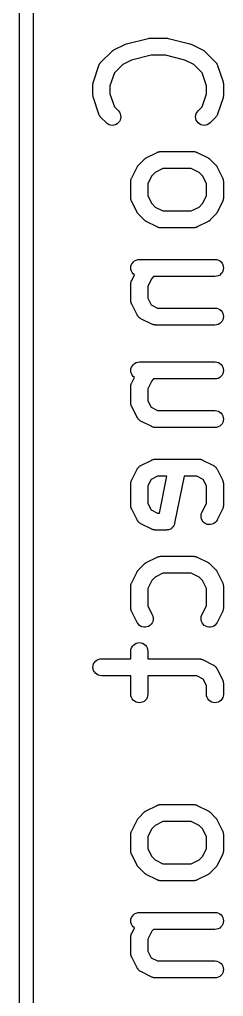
# Model space of a CAD drawing. Extents: x 128.2 to 145.3, y -152 to -87.2.
# Drawn here: x 133.35 to 135.15, y -103.68 to -95.06 of the extents above; entities that cross this region are included whole.
import ezdxf

# ---------------------------------------------------------------- set-up
doc = ezdxf.new("R2010")
doc.units = 0
doc.layers.add('BLACK', color=7, linetype='CONTINUOUS')

msp = doc.modelspace()

# ---------------------------------------------------------------- linework, layer by layer
at = {"layer": 'BLACK', "linetype": 'CONTINUOUS'}
for p, q in [((133.47, -91.4429), (133.47, -139.757)), ((133.35, -139.7), (133.35, -91.5)), ((134.292, -95.2749), (134.483, -95.2272)), ((134.483, -95.2272), (134.484, -95.227)), ((134.484, -95.227), (134.485, -95.2268)), ((134.485, -95.2268), (134.486, -95.2264)), ((134.486, -95.2264), (134.492, -95.2258)), ((134.492, -95.2258), (134.498, -95.225)), ((134.498, -95.225), (134.5, -95.2251)), ((134.5, -95.2251), (134.501, -95.225)), ((134.501, -95.225), (134.644, -95.225)), ((134.644, -95.225), (134.645, -95.225)), ((134.645, -95.225), (134.646, -95.2252)), ((134.646, -95.2252), (134.648, -95.2251)), ((134.648, -95.2251), (134.653, -95.226)), ((134.653, -95.226), (134.659, -95.2266)), ((134.659, -95.2266), (134.661, -95.227)), ((134.661, -95.227), (134.662, -95.2272)), ((134.662, -95.2272), (134.852, -95.2749)), ((134.067, -95.4374), (134.162, -95.3422)), ((134.162, -95.3422), (134.163, -95.3415)), ((134.163, -95.3415), (134.166, -95.3388)), ((134.166, -95.3388), (134.169, -95.3359)), ((134.169, -95.3359), (134.172, -95.3343)), ((134.172, -95.3343), (134.174, -95.3323)), ((134.174, -95.3323), (134.178, -95.3304)), ((134.178, -95.3304), (134.182, -95.3282)), ((134.182, -95.3282), (134.277, -95.2805)), ((134.277, -95.2805), (134.278, -95.2801)), ((134.278, -95.2798), (134.285, -95.2774)), ((134.278, -95.28), (134.278, -95.2798)), ((134.278, -95.2801), (134.278, -95.28)), ((134.285, -95.2774), (134.292, -95.275)), ((134.292, -95.275), (134.292, -95.2749)), ((134.292, -95.275), (134.292, -95.275)), ((134.852, -95.2749), (134.853, -95.2751)), ((134.853, -95.2751), (134.854, -95.2752)), ((134.854, -95.2752), (134.854, -95.2753)), ((134.854, -95.2753), (134.861, -95.2778)), ((134.861, -95.2778), (134.867, -95.2802)), ((134.867, -95.2802), (134.868, -95.2804)), ((134.868, -95.2804), (134.868, -95.2805)), ((134.868, -95.2805), (134.963, -95.3282)), ((134.963, -95.3282), (134.964, -95.3286)), ((134.964, -95.3286), (134.968, -95.3309)), ((134.968, -95.3309), (134.971, -95.3329)), ((134.971, -95.3329), (134.974, -95.3349)), ((134.974, -95.3349), (134.976, -95.3366)), ((134.976, -95.3366), (134.979, -95.3395)), ((134.979, -95.3395), (134.983, -95.3422)), ((134.983, -95.3422), (135.078, -95.4374)), ((134.337, -95.4184), (134.26, -95.4569)), ((134.51, -95.375), (134.337, -95.4184)), ((134.635, -95.375), (134.51, -95.375)), ((134.808, -95.4184), (134.635, -95.375)), ((134.885, -95.4569), (134.808, -95.4184)), ((134.001, -95.6096), (134.049, -95.4668)), ((134.049, -95.4658), (134.05, -95.4638)), ((134.049, -95.4668), (134.049, -95.4658)), ((134.05, -95.4638), (134.051, -95.4617)), ((134.051, -95.4617), (134.053, -95.4571)), ((134.053, -95.4571), (134.055, -95.4525)), ((134.055, -95.4525), (134.057, -95.4507)), ((134.057, -95.4507), (134.058, -95.4488)), ((134.058, -95.4488), (134.061, -95.4448)), ((134.061, -95.4448), (134.064, -95.4406)), ((134.064, -95.4406), (134.066, -95.4391)), ((134.066, -95.4391), (134.067, -95.4374)), ((134.26, -95.4569), (134.186, -95.531)), ((134.959, -95.531), (134.885, -95.4569)), ((135.078, -95.4374), (135.079, -95.4382)), ((135.079, -95.4382), (135.08, -95.4399)), ((135.08, -95.4399), (135.082, -95.4414)), ((135.082, -95.4414), (135.084, -95.4456)), ((135.084, -95.4456), (135.088, -95.4496)), ((135.088, -95.4496), (135.089, -95.4516)), ((135.089, -95.4516), (135.09, -95.4534)), ((135.09, -95.4534), (135.092, -95.4581)), ((135.092, -95.4581), (135.094, -95.4626)), ((135.094, -95.4626), (135.095, -95.4647)), ((135.095, -95.4647), (135.096, -95.4668)), ((135.096, -95.4668), (135.144, -95.6096)), ((134.186, -95.531), (134.147, -95.6455)), ((134.997, -95.6455), (134.959, -95.531)), ((133.997, -95.6323), (133.998, -95.6281)), ((133.997, -95.6333), (133.997, -95.6323)), ((133.997, -95.7286), (133.997, -95.6333)), ((133.998, -95.6239), (133.999, -95.6208)), ((133.998, -95.6281), (133.998, -95.6239)), ((133.999, -95.6177), (134, -95.6137)), ((133.999, -95.6208), (133.999, -95.6177)), ((134, -95.6137), (134.001, -95.6096)), ((134.147, -95.6455), (134.147, -95.7164)), ((134.997, -95.7164), (134.997, -95.6455)), ((135.144, -95.6096), (135.144, -95.6106)), ((135.144, -95.6106), (135.145, -95.6147)), ((135.145, -95.6147), (135.146, -95.6188)), ((135.146, -95.6188), (135.146, -95.6219)), ((135.146, -95.6219), (135.147, -95.6249)), ((135.147, -95.6249), (135.147, -95.6291)), ((135.147, -95.6291), (135.147, -95.6333)), ((135.147, -95.6333), (135.147, -95.7286)), ((133.998, -95.7328), (133.997, -95.7286)), ((133.998, -95.737), (133.998, -95.7328)), ((133.999, -95.74), (133.998, -95.737)), ((133.999, -95.7431), (133.999, -95.74)), ((134, -95.7472), (133.999, -95.7431)), ((134.001, -95.7513), (134, -95.7472)), ((134.001, -95.7523), (134.001, -95.7513)), ((134.049, -95.8951), (134.001, -95.7523)), ((134.147, -95.7164), (134.186, -95.8309)), ((134.959, -95.8309), (134.997, -95.7164)), ((135.144, -95.7523), (135.096, -95.8951)), ((135.146, -95.7442), (135.144, -95.7482)), ((135.144, -95.7482), (135.144, -95.7523)), ((135.147, -95.738), (135.146, -95.7411)), ((135.146, -95.7411), (135.146, -95.7442)), ((135.147, -95.7286), (135.147, -95.7296)), ((135.147, -95.7296), (135.147, -95.7338)), ((135.147, -95.7338), (135.147, -95.738)), ((134.186, -95.8309), (134.221, -95.866)), ((134.924, -95.866), (134.959, -95.8309)), ((134.05, -95.8972), (134.049, -95.8951)), ((134.05, -95.8993), (134.05, -95.8972)), ((134.053, -95.9038), (134.05, -95.8993)), ((134.055, -95.9085), (134.053, -95.9038)), ((134.056, -95.9103), (134.055, -95.9085)), ((134.057, -95.9123), (134.056, -95.9103)), ((134.06, -95.9163), (134.057, -95.9123)), ((134.063, -95.9205), (134.06, -95.9163)), ((134.065, -95.922), (134.063, -95.9205)), ((134.066, -95.9237), (134.065, -95.922)), ((134.067, -95.9245), (134.066, -95.9237)), ((134.115, -95.9721), (134.067, -95.9245)), ((134.221, -95.866), (134.221, -95.8668)), ((134.221, -95.8668), (134.231, -95.8782)), ((134.231, -95.8782), (134.237, -95.8912)), ((134.237, -95.8912), (134.241, -95.9052)), ((134.241, -95.9344), (134.237, -95.9484)), ((134.241, -95.9052), (134.243, -95.9198)), ((134.243, -95.9198), (134.241, -95.9344)), ((134.902, -95.9188), (134.904, -95.9042)), ((134.904, -95.9334), (134.902, -95.9188)), ((134.904, -95.9042), (134.908, -95.8902)), ((134.908, -95.9474), (134.904, -95.9334)), ((134.908, -95.8902), (134.915, -95.8773)), ((134.915, -95.9603), (134.908, -95.9474)), ((134.915, -95.8773), (134.924, -95.866)), ((135.078, -95.9245), (135.03, -95.9721)), ((135.079, -95.9228), (135.078, -95.9245)), ((135.081, -95.9213), (135.079, -95.9228)), ((135.084, -95.9171), (135.081, -95.9213)), ((135.087, -95.9132), (135.084, -95.9171)), ((135.088, -95.9112), (135.087, -95.9132)), ((135.089, -95.9094), (135.088, -95.9112)), ((135.092, -95.9048), (135.089, -95.9094)), ((135.094, -95.9003), (135.092, -95.9048)), ((135.095, -95.8981), (135.094, -95.9003)), ((135.096, -95.8961), (135.095, -95.8981)), ((135.096, -95.8951), (135.096, -95.8961)), ((134.126, -95.9814), (134.115, -95.9721)), ((134.139, -95.9883), (134.126, -95.9814)), ((134.153, -95.9926), (134.139, -95.9883)), ((134.167, -95.994), (134.153, -95.9926)), ((134.182, -95.9927), (134.167, -95.994)), ((134.196, -95.9885), (134.182, -95.9927)), ((134.209, -95.9817), (134.196, -95.9885)), ((134.22, -95.9724), (134.209, -95.9817)), ((134.23, -95.9612), (134.22, -95.9724)), ((134.237, -95.9484), (134.23, -95.9612)), ((134.924, -95.9717), (134.915, -95.9603)), ((134.935, -95.9811), (134.924, -95.9717)), ((134.948, -95.9881), (134.935, -95.9811)), ((134.962, -95.9925), (134.948, -95.9881)), ((134.976, -95.994), (134.962, -95.9925)), ((134.991, -95.9928), (134.976, -95.994)), ((135.005, -95.9887), (134.991, -95.9928)), ((135.018, -95.9819), (135.005, -95.9887)), ((135.029, -95.9728), (135.018, -95.9819)), ((135.03, -95.9721), (135.029, -95.9728)), ((134.449, -96.2939), (134.452, -96.2912)), ((134.452, -96.2912), (134.455, -96.2883)), ((134.455, -96.2883), (134.458, -96.2867)), ((134.458, -96.2867), (134.46, -96.2847)), ((134.46, -96.2847), (134.464, -96.2828)), ((134.464, -96.2828), (134.467, -96.2805)), ((134.467, -96.2805), (134.563, -96.2329)), ((134.563, -96.2329), (134.564, -96.2325)), ((134.564, -96.2325), (134.566, -96.2317)), ((134.566, -96.2317), (134.568, -96.2307)), ((134.568, -96.2307), (134.573, -96.2292)), ((134.573, -96.2292), (134.577, -96.2274)), ((134.577, -96.2274), (134.58, -96.2271)), ((134.58, -96.2271), (134.582, -96.2264)), ((134.582, -96.2264), (134.587, -96.2259)), ((134.587, -96.2259), (134.592, -96.2251)), ((134.592, -96.2251), (134.594, -96.2252)), ((134.594, -96.2252), (134.596, -96.225)), ((134.596, -96.225), (134.882, -96.225)), ((134.882, -96.225), (134.883, -96.225)), ((134.883, -96.225), (134.885, -96.2253)), ((134.885, -96.2253), (134.887, -96.2252)), ((134.887, -96.2252), (134.892, -96.2261)), ((134.892, -96.2261), (134.897, -96.2266)), ((134.897, -96.2266), (134.9, -96.2273)), ((134.9, -96.2273), (134.902, -96.2277)), ((134.902, -96.2277), (134.907, -96.2295)), ((134.907, -96.2295), (134.911, -96.2311)), ((134.911, -96.2311), (134.913, -96.2321)), ((134.913, -96.2321), (134.915, -96.2329)), ((134.915, -96.2329), (135.011, -96.2805)), ((135.011, -96.2805), (135.012, -96.281)), ((135.012, -96.281), (135.015, -96.2833)), ((135.015, -96.2833), (135.019, -96.2853)), ((135.019, -96.2853), (135.021, -96.2873)), ((135.021, -96.2873), (135.024, -96.289)), ((135.024, -96.289), (135.027, -96.2919)), ((135.027, -96.2919), (135.03, -96.2946)), ((134.339, -96.4569), (134.386, -96.3617)), ((134.386, -96.3617), (134.387, -96.3608)), ((134.387, -96.3608), (134.389, -96.3572)), ((134.389, -96.3572), (134.391, -96.3535)), ((134.391, -96.3535), (134.393, -96.3511)), ((134.393, -96.3511), (134.395, -96.3485)), ((134.395, -96.3485), (134.398, -96.3455)), ((134.398, -96.3455), (134.4, -96.3422)), ((134.4, -96.3422), (134.448, -96.2946)), ((134.448, -96.2946), (134.449, -96.2939)), ((134.614, -96.375), (134.545, -96.4093)), ((134.864, -96.375), (134.614, -96.375)), ((134.933, -96.4093), (134.864, -96.375)), ((135.03, -96.2946), (135.078, -96.3422)), ((135.078, -96.3422), (135.079, -96.343)), ((135.079, -96.343), (135.081, -96.3462)), ((135.081, -96.3462), (135.084, -96.3493)), ((135.084, -96.3493), (135.086, -96.352)), ((135.086, -96.352), (135.088, -96.3544)), ((135.088, -96.3544), (135.09, -96.3581)), ((135.09, -96.3581), (135.092, -96.3617)), ((135.092, -96.3617), (135.139, -96.4569)), ((134.335, -96.4658), (134.337, -96.4609)), ((134.337, -96.4609), (134.338, -96.459)), ((134.338, -96.459), (134.339, -96.4569)), ((134.515, -96.4397), (134.481, -96.5082)), ((134.545, -96.4093), (134.515, -96.4397)), ((134.963, -96.4397), (134.933, -96.4093)), ((134.997, -96.5082), (134.963, -96.4397)), ((135.139, -96.4569), (135.14, -96.4579)), ((135.14, -96.4579), (135.141, -96.4599)), ((135.141, -96.4599), (135.142, -96.4619)), ((135.142, -96.4619), (135.143, -96.4668)), ((134.331, -96.485), (134.332, -96.48)), ((134.331, -96.4872), (134.331, -96.485)), ((134.331, -96.4894), (134.331, -96.4872)), ((134.331, -96.4905), (134.331, -96.4894)), ((134.331, -96.6333), (134.331, -96.4905)), ((134.332, -96.4749), (134.333, -96.4728)), ((134.332, -96.48), (134.332, -96.4749)), ((134.333, -96.4706), (134.335, -96.4658)), ((134.333, -96.4728), (134.333, -96.4706)), ((134.481, -96.5082), (134.481, -96.6156)), ((134.997, -96.6156), (134.997, -96.5082)), ((135.143, -96.4668), (135.145, -96.4716)), ((135.145, -96.4716), (135.145, -96.4738)), ((135.145, -96.4738), (135.146, -96.4759)), ((135.146, -96.4759), (135.146, -96.481)), ((135.146, -96.481), (135.147, -96.4861)), ((135.147, -96.4861), (135.147, -96.4883)), ((135.147, -96.4883), (135.147, -96.4905)), ((135.147, -96.4905), (135.147, -96.6333)), ((134.331, -96.6355), (134.331, -96.6333)), ((134.331, -96.6377), (134.331, -96.6355)), ((134.481, -96.6156), (134.515, -96.6841)), ((134.963, -96.6841), (134.997, -96.6156)), ((135.147, -96.6333), (135.147, -96.6344)), ((135.147, -96.6344), (135.147, -96.6366)), ((135.147, -96.6366), (135.147, -96.6388)), ((134.332, -96.6428), (134.331, -96.6377)), ((134.332, -96.6479), (134.332, -96.6428)), ((134.333, -96.65), (134.332, -96.6479)), ((134.333, -96.6522), (134.333, -96.65)), ((134.335, -96.657), (134.333, -96.6522)), ((134.336, -96.6619), (134.335, -96.657)), ((134.337, -96.6639), (134.336, -96.6619)), ((134.338, -96.6659), (134.337, -96.6639)), ((134.339, -96.6669), (134.338, -96.6659)), ((134.386, -96.7621), (134.339, -96.6669)), ((134.515, -96.6841), (134.545, -96.7146)), ((134.545, -96.7146), (134.614, -96.7488)), ((134.864, -96.7488), (134.933, -96.7146)), ((134.933, -96.7146), (134.963, -96.6841)), ((135.139, -96.6669), (135.092, -96.7621)), ((135.14, -96.6648), (135.139, -96.6669)), ((135.141, -96.6629), (135.14, -96.6648)), ((135.143, -96.658), (135.141, -96.6629)), ((135.145, -96.6532), (135.143, -96.658)), ((135.146, -96.6489), (135.145, -96.651)), ((135.145, -96.651), (135.145, -96.6532)), ((135.147, -96.6388), (135.146, -96.6438)), ((135.146, -96.6438), (135.146, -96.6489)), ((134.388, -96.7657), (134.386, -96.7621)), ((134.39, -96.7694), (134.388, -96.7657)), ((134.392, -96.7719), (134.39, -96.7694)), ((134.394, -96.7745), (134.392, -96.7719)), ((134.397, -96.7776), (134.394, -96.7745)), ((134.4, -96.7809), (134.397, -96.7776)), ((134.4, -96.7816), (134.4, -96.7809)), ((134.448, -96.8292), (134.4, -96.7816)), ((134.614, -96.7488), (134.864, -96.7488)), ((135.078, -96.7816), (135.03, -96.8292)), ((135.08, -96.7783), (135.078, -96.7816)), ((135.083, -96.7753), (135.08, -96.7783)), ((135.085, -96.7727), (135.083, -96.7753)), ((135.087, -96.7703), (135.085, -96.7727)), ((135.089, -96.7666), (135.087, -96.7703)), ((135.091, -96.763), (135.089, -96.7666)), ((135.092, -96.7621), (135.091, -96.763)), ((134.451, -96.8319), (134.448, -96.8292)), ((134.454, -96.8348), (134.451, -96.8319)), ((134.457, -96.8365), (134.454, -96.8348)), ((134.459, -96.8385), (134.457, -96.8365)), ((134.463, -96.8405), (134.459, -96.8385)), ((134.466, -96.8428), (134.463, -96.8405)), ((134.467, -96.8433), (134.466, -96.8428)), ((134.563, -96.8909), (134.467, -96.8433)), ((134.565, -96.8917), (134.563, -96.8909)), ((134.567, -96.8927), (134.565, -96.8917)), ((134.572, -96.8943), (134.567, -96.8927)), ((134.576, -96.8961), (134.572, -96.8943)), ((134.906, -96.8946), (134.901, -96.8964)), ((134.91, -96.8931), (134.906, -96.8946)), ((134.912, -96.8921), (134.91, -96.8931)), ((134.915, -96.8914), (134.912, -96.8921)), ((135.011, -96.8433), (134.915, -96.8909)), ((134.915, -96.8909), (134.915, -96.8914)), ((135.014, -96.841), (135.011, -96.8433)), ((135.018, -96.8391), (135.014, -96.841)), ((135.02, -96.8371), (135.018, -96.8391)), ((135.023, -96.8355), (135.02, -96.8371)), ((135.026, -96.8326), (135.023, -96.8355)), ((135.029, -96.83), (135.026, -96.8326)), ((135.03, -96.8292), (135.029, -96.83)), ((134.578, -96.8965), (134.576, -96.8961)), ((134.581, -96.8972), (134.578, -96.8965)), ((134.586, -96.8977), (134.581, -96.8972)), ((134.591, -96.8986), (134.586, -96.8977)), ((134.593, -96.8986), (134.591, -96.8986)), ((134.595, -96.8988), (134.593, -96.8986)), ((134.596, -96.8988), (134.595, -96.8988)), ((134.882, -96.8988), (134.596, -96.8988)), ((134.884, -96.8986), (134.882, -96.8988)), ((134.886, -96.8987), (134.884, -96.8986)), ((134.891, -96.8979), (134.886, -96.8987)), ((134.896, -96.8974), (134.891, -96.8979)), ((134.899, -96.8967), (134.896, -96.8974)), ((134.901, -96.8964), (134.899, -96.8967)), ((134.331, -97.2519), (134.332, -97.2373)), ((134.332, -97.2373), (134.337, -97.2233)), ((134.337, -97.2233), (134.344, -97.2104)), ((134.344, -97.2104), (134.353, -97.1992)), ((134.353, -97.1992), (134.364, -97.1899)), ((134.364, -97.1899), (134.377, -97.183)), ((134.377, -97.183), (134.391, -97.1788)), ((134.391, -97.1788), (134.406, -97.1774)), ((134.406, -97.1774), (135.072, -97.1774)), ((135.072, -97.1774), (135.073, -97.1774)), ((135.073, -97.1774), (135.088, -97.179)), ((135.088, -97.179), (135.102, -97.1834)), ((135.102, -97.1834), (135.115, -97.1905)), ((135.115, -97.1905), (135.126, -97.1999)), ((135.126, -97.1999), (135.135, -97.2113)), ((135.135, -97.2113), (135.142, -97.2243)), ((135.142, -97.2243), (135.146, -97.2383)), ((135.146, -97.2383), (135.147, -97.2529)), ((134.332, -97.2664), (134.331, -97.2519)), ((134.336, -97.2805), (134.332, -97.2664)), ((134.343, -97.2934), (134.336, -97.2805)), ((134.339, -97.3617), (134.363, -97.3137)), ((134.352, -97.3049), (134.343, -97.2934)), ((134.363, -97.3137), (134.352, -97.3049)), ((135.087, -97.326), (135.072, -97.3274)), ((135.101, -97.3217), (135.087, -97.326)), ((135.114, -97.3148), (135.101, -97.3217)), ((135.125, -97.3056), (135.114, -97.3148)), ((135.135, -97.2943), (135.125, -97.3056)), ((135.142, -97.2814), (135.135, -97.2943)), ((135.146, -97.2675), (135.142, -97.2814)), ((135.147, -97.2529), (135.146, -97.2675)), ((134.331, -97.3898), (134.332, -97.3847)), ((134.331, -97.392), (134.331, -97.3898)), ((134.331, -97.3942), (134.331, -97.392)), ((134.331, -97.3952), (134.331, -97.3942)), ((134.331, -97.5381), (134.331, -97.3952)), ((134.332, -97.3796), (134.333, -97.3775)), ((134.332, -97.3847), (134.332, -97.3796)), ((134.333, -97.3754), (134.335, -97.3706)), ((134.333, -97.3775), (134.333, -97.3754)), ((134.335, -97.3706), (134.337, -97.3657)), ((134.337, -97.3657), (134.338, -97.3638)), ((134.338, -97.3638), (134.339, -97.3617)), ((134.515, -97.3444), (134.481, -97.4129)), ((134.481, -97.4129), (134.481, -97.5204)), ((134.532, -97.3274), (134.515, -97.3444)), ((135.072, -97.3274), (134.532, -97.3274)), ((134.331, -97.5403), (134.331, -97.5381)), ((134.331, -97.5425), (134.331, -97.5403)), ((134.332, -97.5476), (134.331, -97.5425)), ((134.332, -97.5527), (134.332, -97.5476)), ((134.333, -97.5548), (134.332, -97.5527)), ((134.333, -97.557), (134.333, -97.5548)), ((134.335, -97.5618), (134.333, -97.557)), ((134.336, -97.5667), (134.335, -97.5618)), ((134.337, -97.5686), (134.336, -97.5667)), ((134.338, -97.5707), (134.337, -97.5686)), ((134.339, -97.5716), (134.338, -97.5707)), ((134.386, -97.6669), (134.339, -97.5716)), ((134.481, -97.5204), (134.509, -97.5774)), ((134.509, -97.5774), (134.566, -97.606)), ((134.387, -97.6682), (134.386, -97.6669)), ((134.388, -97.6697), (134.387, -97.6682)), ((134.391, -97.6744), (134.388, -97.6697)), ((134.566, -97.606), (135.072, -97.606)), ((135.072, -97.606), (135.073, -97.606)), ((135.073, -97.606), (135.088, -97.6076)), ((135.088, -97.6076), (135.102, -97.612)), ((135.102, -97.612), (135.115, -97.6191)), ((135.115, -97.6191), (135.126, -97.6285)), ((135.126, -97.6285), (135.135, -97.6399)), ((135.135, -97.6399), (135.142, -97.6529)), ((135.142, -97.6529), (135.146, -97.6669)), ((135.146, -97.6669), (135.147, -97.6815)), ((134.394, -97.6793), (134.391, -97.6744)), ((134.395, -97.6804), (134.394, -97.6793)), ((134.396, -97.6818), (134.395, -97.6804)), ((134.4, -97.6858), (134.396, -97.6818)), ((134.404, -97.6899), (134.4, -97.6858)), ((134.405, -97.6908), (134.404, -97.6899)), ((134.407, -97.692), (134.405, -97.6908)), ((134.411, -97.6951), (134.407, -97.692)), ((134.416, -97.6984), (134.411, -97.6951)), ((134.417, -97.6991), (134.416, -97.6984)), ((134.419, -97.6999), (134.417, -97.6991)), ((134.42, -97.7004), (134.419, -97.6999)), ((134.515, -97.748), (134.42, -97.7004)), ((134.517, -97.7488), (134.515, -97.748)), ((134.519, -97.7499), (134.517, -97.7488)), ((134.524, -97.7514), (134.519, -97.7499)), ((134.529, -97.7533), (134.524, -97.7514)), ((134.531, -97.7536), (134.529, -97.7533)), ((134.533, -97.7543), (134.531, -97.7536)), ((134.538, -97.7549), (134.533, -97.7543)), ((134.543, -97.7558), (134.538, -97.7549)), ((134.545, -97.7557), (134.543, -97.7558)), ((134.548, -97.7559), (134.545, -97.7557)), ((134.549, -97.756), (134.548, -97.7559)), ((135.072, -97.756), (134.549, -97.756)), ((135.087, -97.7545), (135.072, -97.756)), ((135.101, -97.7503), (135.087, -97.7545)), ((135.114, -97.7434), (135.101, -97.7503)), ((135.125, -97.7342), (135.114, -97.7434)), ((135.135, -97.7229), (135.125, -97.7342)), ((135.142, -97.71), (135.135, -97.7229)), ((135.146, -97.696), (135.142, -97.71)), ((135.147, -97.6815), (135.146, -97.696)), ((134.353, -98.1039), (134.364, -98.0947)), ((134.364, -98.0947), (134.377, -98.0878)), ((134.377, -98.0878), (134.391, -98.0836)), ((134.391, -98.0836), (134.406, -98.0821)), ((134.406, -98.0821), (135.072, -98.0821)), ((135.072, -98.0821), (135.073, -98.0821)), ((135.073, -98.0821), (135.088, -98.0838)), ((135.088, -98.0838), (135.102, -98.0882)), ((135.102, -98.0882), (135.115, -98.0953)), ((135.115, -98.0953), (135.126, -98.1047)), ((134.331, -98.1566), (134.332, -98.1421)), ((134.332, -98.1712), (134.331, -98.1566)), ((134.332, -98.1421), (134.337, -98.1281)), ((134.336, -98.1852), (134.332, -98.1712)), ((134.343, -98.1982), (134.336, -98.1852)), ((134.337, -98.1281), (134.344, -98.1152)), ((134.344, -98.1152), (134.353, -98.1039)), ((135.126, -98.1047), (135.135, -98.1161)), ((135.135, -98.1161), (135.142, -98.129)), ((135.142, -98.1862), (135.135, -98.1991)), ((135.142, -98.129), (135.146, -98.1431)), ((135.146, -98.1722), (135.142, -98.1862)), ((135.146, -98.1431), (135.147, -98.1577)), ((135.147, -98.1577), (135.146, -98.1722)), ((134.335, -98.2753), (134.337, -98.2705)), ((134.337, -98.2705), (134.338, -98.2685)), ((134.338, -98.2685), (134.339, -98.2665)), ((134.339, -98.2665), (134.363, -98.2184)), ((134.352, -98.2096), (134.343, -98.1982)), ((134.363, -98.2184), (134.352, -98.2096)), ((134.515, -98.2492), (134.481, -98.3177)), ((134.532, -98.2321), (134.515, -98.2492)), ((135.072, -98.2321), (134.532, -98.2321)), ((135.087, -98.2307), (135.072, -98.2321)), ((135.101, -98.2265), (135.087, -98.2307)), ((135.114, -98.2196), (135.101, -98.2265)), ((135.125, -98.2104), (135.114, -98.2196)), ((135.135, -98.1991), (135.125, -98.2104)), ((134.331, -98.2946), (134.332, -98.2895)), ((134.331, -98.2968), (134.331, -98.2946)), ((134.331, -98.299), (134.331, -98.2968)), ((134.331, -98.3), (134.331, -98.299)), ((134.331, -98.4429), (134.331, -98.3)), ((134.332, -98.2844), (134.333, -98.2823)), ((134.332, -98.2895), (134.332, -98.2844)), ((134.333, -98.2801), (134.335, -98.2753)), ((134.333, -98.2823), (134.333, -98.2801)), ((134.481, -98.3177), (134.481, -98.4252)), ((134.331, -98.4451), (134.331, -98.4429)), ((134.331, -98.4473), (134.331, -98.4451)), ((134.332, -98.4523), (134.331, -98.4473)), ((134.481, -98.4252), (134.509, -98.4822)), ((134.332, -98.4574), (134.332, -98.4523)), ((134.333, -98.4595), (134.332, -98.4574)), ((134.333, -98.4617), (134.333, -98.4595)), ((134.335, -98.4665), (134.333, -98.4617)), ((134.336, -98.4714), (134.335, -98.4665)), ((134.337, -98.4734), (134.336, -98.4714)), ((134.338, -98.4755), (134.337, -98.4734)), ((134.339, -98.4764), (134.338, -98.4755)), ((134.386, -98.5716), (134.339, -98.4764)), ((134.509, -98.4822), (134.566, -98.5107)), ((134.566, -98.5107), (135.072, -98.5107)), ((135.072, -98.5107), (135.073, -98.5107)), ((135.073, -98.5107), (135.088, -98.5124)), ((135.088, -98.5124), (135.102, -98.5168)), ((135.102, -98.5168), (135.115, -98.5238)), ((135.115, -98.5238), (135.126, -98.5332)), ((135.126, -98.5332), (135.135, -98.5446)), ((134.387, -98.573), (134.386, -98.5716)), ((134.388, -98.5745), (134.387, -98.573)), ((134.391, -98.5792), (134.388, -98.5745)), ((134.394, -98.584), (134.391, -98.5792)), ((134.395, -98.5852), (134.394, -98.584)), ((134.396, -98.5865), (134.395, -98.5852)), ((134.4, -98.5905), (134.396, -98.5865)), ((134.404, -98.5947), (134.4, -98.5905)), ((134.405, -98.5956), (134.404, -98.5947)), ((134.407, -98.5967), (134.405, -98.5956)), ((134.411, -98.5999), (134.407, -98.5967)), ((134.416, -98.6032), (134.411, -98.5999)), ((134.417, -98.6038), (134.416, -98.6032)), ((134.419, -98.6047), (134.417, -98.6038)), ((134.42, -98.6052), (134.419, -98.6047)), ((134.515, -98.6528), (134.42, -98.6052)), ((135.135, -98.5446), (135.142, -98.5576)), ((135.142, -98.6148), (135.135, -98.6277)), ((135.142, -98.5576), (135.146, -98.5717)), ((135.146, -98.6008), (135.142, -98.6148)), ((135.146, -98.5717), (135.147, -98.5862)), ((135.147, -98.5862), (135.146, -98.6008)), ((134.517, -98.6536), (134.515, -98.6528)), ((134.519, -98.6546), (134.517, -98.6536)), ((134.524, -98.6562), (134.519, -98.6546)), ((134.529, -98.658), (134.524, -98.6562)), ((134.531, -98.6584), (134.529, -98.658)), ((134.533, -98.6591), (134.531, -98.6584)), ((134.538, -98.6596), (134.533, -98.6591)), ((134.543, -98.6605), (134.538, -98.6596)), ((134.545, -98.6605), (134.543, -98.6605)), ((134.548, -98.6607), (134.545, -98.6605)), ((134.549, -98.6607), (134.548, -98.6607)), ((135.072, -98.6607), (134.549, -98.6607)), ((135.087, -98.6593), (135.072, -98.6607)), ((135.101, -98.6551), (135.087, -98.6593)), ((135.114, -98.6482), (135.101, -98.6551)), ((135.125, -98.6389), (135.114, -98.6482)), ((135.135, -98.6277), (135.125, -98.6389)), ((134.42, -98.9948), (134.515, -98.9472)), ((134.515, -98.9472), (134.516, -98.9467)), ((134.516, -98.9467), (134.518, -98.946)), ((134.518, -98.946), (134.52, -98.9449)), ((134.52, -98.9449), (134.525, -98.9435)), ((134.525, -98.9435), (134.53, -98.9417)), ((134.53, -98.9417), (134.532, -98.9414)), ((134.532, -98.9414), (134.534, -98.9407)), ((134.534, -98.9407), (134.539, -98.9402)), ((134.539, -98.9402), (134.544, -98.9394)), ((134.544, -98.9394), (134.546, -98.9395)), ((134.546, -98.9395), (134.549, -98.9393)), ((134.549, -98.9393), (134.93, -98.9393)), ((134.93, -98.9393), (134.931, -98.9393)), ((134.931, -98.9393), (134.933, -98.9395)), ((134.933, -98.9395), (134.935, -98.9395)), ((134.935, -98.9395), (134.94, -98.9404)), ((134.94, -98.9404), (134.945, -98.9409)), ((134.945, -98.9409), (134.947, -98.9416)), ((134.947, -98.9416), (134.949, -98.942)), ((134.949, -98.942), (134.954, -98.9438)), ((134.954, -98.9438), (134.959, -98.9453)), ((134.959, -98.9453), (134.961, -98.9464)), ((134.961, -98.9464), (134.963, -98.9472)), ((134.963, -98.9472), (135.058, -98.9948)), ((134.339, -99.1236), (134.386, -99.0284)), ((134.386, -99.0284), (134.387, -99.0274)), ((134.387, -99.0274), (134.388, -99.0261)), ((134.388, -99.0246), (134.392, -99.02)), ((134.388, -99.0261), (134.388, -99.0246)), ((134.392, -99.02), (134.395, -99.0151)), ((134.395, -99.0151), (134.396, -99.014)), ((134.396, -99.014), (134.397, -99.0127)), ((134.397, -99.0127), (134.401, -99.0087)), ((134.401, -99.0087), (134.405, -99.0046)), ((134.405, -99.0046), (134.406, -99.0037)), ((134.406, -99.0037), (134.407, -99.0026)), ((134.407, -99.0026), (134.412, -98.9996)), ((134.412, -98.9996), (134.417, -98.9963)), ((134.417, -98.9963), (134.418, -98.9957)), ((134.418, -98.9957), (134.42, -98.9948)), ((135.058, -98.9948), (135.059, -98.9953)), ((135.059, -98.9953), (135.061, -98.9962)), ((135.061, -98.9962), (135.062, -98.9968)), ((135.062, -98.9968), (135.067, -99.0001)), ((135.067, -99.0001), (135.072, -99.0033)), ((135.072, -99.0033), (135.073, -99.0044)), ((135.073, -99.0044), (135.074, -99.0053)), ((135.074, -99.0053), (135.078, -99.0095)), ((135.078, -99.0095), (135.082, -99.0135)), ((135.082, -99.0135), (135.083, -99.0148)), ((135.083, -99.0148), (135.084, -99.016)), ((135.084, -99.016), (135.087, -99.0208)), ((135.087, -99.0208), (135.09, -99.0255)), ((135.09, -99.0255), (135.091, -99.027)), ((135.091, -99.027), (135.092, -99.0284)), ((135.092, -99.0284), (135.139, -99.1236)), ((134.333, -99.1373), (134.335, -99.1325)), ((134.333, -99.1394), (134.333, -99.1373)), ((134.335, -99.1325), (134.337, -99.1276)), ((134.337, -99.1276), (134.338, -99.1257)), ((134.338, -99.1257), (134.339, -99.1236)), ((134.509, -99.1178), (134.481, -99.1748)), ((134.566, -99.0893), (134.509, -99.1178)), ((134.648, -99.0893), (134.566, -99.0893)), ((134.582, -99.4155), (134.648, -99.0893)), ((134.801, -99.0893), (134.717, -99.5052)), ((134.912, -99.0893), (134.801, -99.0893)), ((134.969, -99.1178), (134.912, -99.0893)), ((134.997, -99.1748), (134.969, -99.1178)), ((135.139, -99.1236), (135.14, -99.1245)), ((135.14, -99.1245), (135.141, -99.1266)), ((135.141, -99.1266), (135.142, -99.1286)), ((135.142, -99.1286), (135.143, -99.1335)), ((135.143, -99.1335), (135.145, -99.1383)), ((134.331, -99.1517), (134.332, -99.1466)), ((134.331, -99.1539), (134.331, -99.1517)), ((134.331, -99.1561), (134.331, -99.1539)), ((134.331, -99.1571), (134.331, -99.1561)), ((134.331, -99.3476), (134.331, -99.1571)), ((134.332, -99.1415), (134.333, -99.1394)), ((134.332, -99.1466), (134.332, -99.1415)), ((134.481, -99.1748), (134.481, -99.3299)), ((134.997, -99.3299), (134.997, -99.1748)), ((135.145, -99.1383), (135.145, -99.1405)), ((135.145, -99.1405), (135.146, -99.1426)), ((135.146, -99.1426), (135.146, -99.1477)), ((135.146, -99.1477), (135.147, -99.1527)), ((135.147, -99.1527), (135.147, -99.1549)), ((135.147, -99.1549), (135.147, -99.1571)), ((135.147, -99.1571), (135.147, -99.3476)), ((134.331, -99.3498), (134.331, -99.3476)), ((134.331, -99.352), (134.331, -99.3498)), ((134.332, -99.3571), (134.331, -99.352)), ((134.332, -99.3622), (134.332, -99.3571)), ((134.333, -99.3643), (134.332, -99.3622)), ((134.333, -99.3665), (134.333, -99.3643)), ((134.335, -99.3713), (134.333, -99.3665)), ((134.336, -99.3762), (134.335, -99.3713)), ((134.337, -99.3781), (134.336, -99.3762)), ((134.338, -99.3802), (134.337, -99.3781)), ((134.339, -99.3812), (134.338, -99.3802)), ((134.386, -99.4764), (134.339, -99.3812)), ((134.481, -99.3299), (134.509, -99.387)), ((134.509, -99.387), (134.566, -99.4155)), ((134.958, -99.4093), (134.997, -99.3299)), ((135.139, -99.3812), (135.092, -99.4764)), ((135.14, -99.3791), (135.139, -99.3812)), ((135.141, -99.3772), (135.14, -99.3791)), ((135.143, -99.3723), (135.141, -99.3772)), ((135.145, -99.3675), (135.143, -99.3723)), ((135.146, -99.3632), (135.145, -99.3653)), ((135.145, -99.3653), (135.145, -99.3675)), ((135.147, -99.3531), (135.146, -99.3581)), ((135.146, -99.3581), (135.146, -99.3632)), ((135.147, -99.3476), (135.147, -99.3487)), ((135.147, -99.3487), (135.147, -99.3509)), ((135.147, -99.3509), (135.147, -99.3531)), ((134.387, -99.4778), (134.386, -99.4764)), ((134.388, -99.4793), (134.387, -99.4778)), ((134.391, -99.484), (134.388, -99.4793)), ((134.566, -99.4155), (134.582, -99.4155)), ((134.95, -99.4374), (134.952, -99.423)), ((134.95, -99.452), (134.95, -99.4374)), ((134.954, -99.4663), (134.95, -99.452)), ((134.952, -99.423), (134.958, -99.4093)), ((134.959, -99.4797), (134.954, -99.4663)), ((134.968, -99.4917), (134.959, -99.4797)), ((135.091, -99.4773), (135.083, -99.4896)), ((135.092, -99.4764), (135.091, -99.4773)), ((134.394, -99.4888), (134.391, -99.484)), ((134.395, -99.49), (134.394, -99.4888)), ((134.396, -99.4913), (134.395, -99.49)), ((134.4, -99.4953), (134.396, -99.4913)), ((134.404, -99.4994), (134.4, -99.4953)), ((134.405, -99.5004), (134.404, -99.4994)), ((134.407, -99.5015), (134.405, -99.5004)), ((134.411, -99.5046), (134.407, -99.5015)), ((134.416, -99.5079), (134.411, -99.5046)), ((134.417, -99.5086), (134.416, -99.5079)), ((134.419, -99.5095), (134.417, -99.5086)), ((134.42, -99.5099), (134.419, -99.5095)), ((134.515, -99.5576), (134.42, -99.5099)), ((134.517, -99.5583), (134.515, -99.5576)), ((134.519, -99.5594), (134.517, -99.5583)), ((134.524, -99.561), (134.519, -99.5594)), ((134.529, -99.5628), (134.524, -99.561)), ((134.531, -99.5632), (134.529, -99.5628)), ((134.533, -99.5638), (134.531, -99.5632)), ((134.538, -99.5644), (134.533, -99.5638)), ((134.543, -99.5653), (134.538, -99.5644)), ((134.545, -99.5652), (134.543, -99.5653)), ((134.548, -99.5655), (134.545, -99.5652)), ((134.549, -99.5655), (134.548, -99.5655)), ((134.644, -99.5655), (134.549, -99.5655)), ((134.651, -99.5648), (134.644, -99.5655)), ((134.658, -99.5642), (134.651, -99.5648)), ((134.665, -99.562), (134.658, -99.564)), ((134.658, -99.564), (134.658, -99.5641)), ((134.658, -99.5641), (134.658, -99.5642)), ((134.672, -99.5601), (134.665, -99.562)), ((134.679, -99.5565), (134.672, -99.5598)), ((134.672, -99.5598), (134.672, -99.5599)), ((134.672, -99.5599), (134.672, -99.5601)), ((134.685, -99.5533), (134.679, -99.5565)), ((134.691, -99.5486), (134.685, -99.5529)), ((134.685, -99.5529), (134.685, -99.5531)), ((134.685, -99.5531), (134.685, -99.5533)), ((134.696, -99.5442), (134.691, -99.5486)), ((134.697, -99.5437), (134.696, -99.5439)), ((134.696, -99.5439), (134.696, -99.5442)), ((134.701, -99.5383), (134.697, -99.5437)), ((134.706, -99.533), (134.701, -99.5383)), ((134.709, -99.5262), (134.706, -99.5324)), ((134.706, -99.5324), (134.706, -99.5327)), ((134.706, -99.5327), (134.706, -99.533)), ((134.713, -99.5202), (134.709, -99.5262)), ((134.715, -99.5128), (134.713, -99.5195)), ((134.713, -99.5195), (134.713, -99.5198)), ((134.713, -99.5198), (134.713, -99.5202)), ((134.717, -99.5062), (134.715, -99.5128)), ((134.717, -99.5052), (134.717, -99.5055)), ((134.717, -99.5055), (134.717, -99.5056)), ((134.717, -99.5056), (134.717, -99.5056)), ((134.717, -99.5056), (134.717, -99.5062)), ((134.978, -99.5018), (134.968, -99.4917)), ((134.991, -99.5097), (134.978, -99.5018)), ((135.004, -99.515), (134.991, -99.5097)), ((135.019, -99.5176), (135.004, -99.515)), ((135.033, -99.5174), (135.019, -99.5176)), ((135.048, -99.5143), (135.033, -99.5174)), ((135.061, -99.5084), (135.048, -99.5143)), ((135.073, -99.5001), (135.061, -99.5084)), ((135.083, -99.4896), (135.073, -99.5001)), ((134.467, -99.852), (134.563, -99.8043)), ((134.563, -99.8043), (134.564, -99.8039)), ((134.564, -99.8039), (134.566, -99.8031)), ((134.566, -99.8031), (134.568, -99.8021)), ((134.568, -99.8021), (134.573, -99.8006)), ((134.573, -99.8006), (134.577, -99.7988)), ((134.577, -99.7988), (134.58, -99.7985)), ((134.58, -99.7985), (134.582, -99.7979)), ((134.582, -99.7979), (134.587, -99.7974)), ((134.587, -99.7974), (134.592, -99.7966)), ((134.592, -99.7966), (134.594, -99.7966)), ((134.594, -99.7966), (134.596, -99.7964)), ((134.596, -99.7964), (134.882, -99.7964)), ((134.882, -99.7964), (134.883, -99.7964)), ((134.883, -99.7964), (134.885, -99.7967)), ((134.885, -99.7967), (134.887, -99.7966)), ((134.887, -99.7966), (134.892, -99.7975)), ((134.892, -99.7975), (134.897, -99.7981)), ((134.897, -99.7981), (134.9, -99.7987)), ((134.9, -99.7987), (134.902, -99.7991)), ((134.902, -99.7991), (134.907, -99.8009)), ((134.907, -99.8009), (134.911, -99.8025)), ((134.911, -99.8025), (134.913, -99.8036)), ((134.913, -99.8036), (134.915, -99.8043)), ((134.915, -99.8043), (135.011, -99.852)), ((134.4, -99.9136), (134.448, -99.866)), ((134.448, -99.866), (134.449, -99.8653)), ((134.449, -99.8653), (134.452, -99.8627)), ((134.452, -99.8627), (134.455, -99.8598)), ((134.455, -99.8598), (134.458, -99.8581)), ((134.458, -99.8581), (134.46, -99.8561)), ((134.46, -99.8561), (134.464, -99.8542)), ((134.464, -99.8542), (134.467, -99.852)), ((135.011, -99.852), (135.012, -99.8524)), ((135.012, -99.8524), (135.015, -99.8547)), ((135.015, -99.8547), (135.019, -99.8567)), ((135.019, -99.8567), (135.021, -99.8587)), ((135.021, -99.8587), (135.024, -99.8604)), ((135.024, -99.8604), (135.027, -99.8633)), ((135.027, -99.8633), (135.03, -99.866)), ((135.03, -99.866), (135.078, -99.9136)), ((134.339, -100.028), (134.386, -99.9331)), ((134.386, -99.9331), (134.387, -99.9322)), ((134.387, -99.9322), (134.389, -99.9287)), ((134.389, -99.9287), (134.391, -99.9249)), ((134.391, -99.9249), (134.393, -99.9225)), ((134.393, -99.9225), (134.395, -99.9199)), ((134.395, -99.9199), (134.398, -99.9169)), ((134.398, -99.9169), (134.4, -99.9136)), ((134.545, -99.9807), (134.515, -100.011)), ((134.614, -99.9464), (134.545, -99.9807)), ((134.864, -99.9464), (134.614, -99.9464)), ((134.933, -99.9807), (134.864, -99.9464)), ((134.963, -100.011), (134.933, -99.9807)), ((135.078, -99.9136), (135.079, -99.9144)), ((135.079, -99.9144), (135.081, -99.9177)), ((135.081, -99.9177), (135.084, -99.9207)), ((135.084, -99.9207), (135.086, -99.9234)), ((135.086, -99.9234), (135.088, -99.9258)), ((135.088, -99.9258), (135.09, -99.9296)), ((135.09, -99.9296), (135.092, -99.9331)), ((135.092, -99.9331), (135.139, -100.028)), ((134.331, -100.056), (134.332, -100.051)), ((134.331, -100.059), (134.331, -100.056)), ((134.331, -100.061), (134.331, -100.059)), ((134.331, -100.062), (134.331, -100.061)), ((134.331, -100.252), (134.331, -100.062)), ((134.332, -100.046), (134.333, -100.044)), ((134.332, -100.051), (134.332, -100.046)), ((134.333, -100.042), (134.335, -100.037)), ((134.333, -100.044), (134.333, -100.042)), ((134.335, -100.037), (134.337, -100.032)), ((134.337, -100.032), (134.338, -100.03)), ((134.338, -100.03), (134.339, -100.028)), ((134.515, -100.011), (134.481, -100.08)), ((134.481, -100.08), (134.481, -100.235)), ((134.997, -100.08), (134.963, -100.011)), ((134.997, -100.235), (134.997, -100.08)), ((135.139, -100.028), (135.14, -100.029)), ((135.14, -100.029), (135.141, -100.031)), ((135.141, -100.031), (135.142, -100.033)), ((135.142, -100.033), (135.143, -100.038)), ((135.143, -100.038), (135.145, -100.043)), ((135.145, -100.043), (135.145, -100.045)), ((135.145, -100.045), (135.146, -100.047)), ((135.146, -100.047), (135.146, -100.052)), ((135.146, -100.052), (135.147, -100.058)), ((135.147, -100.058), (135.147, -100.06)), ((135.147, -100.06), (135.147, -100.062)), ((135.147, -100.062), (135.147, -100.252)), ((134.331, -100.255), (134.331, -100.252)), ((134.331, -100.257), (134.331, -100.255)), ((134.332, -100.262), (134.331, -100.257)), ((134.481, -100.235), (134.52, -100.314)), ((134.958, -100.314), (134.997, -100.235)), ((135.147, -100.252), (135.147, -100.253)), ((135.147, -100.253), (135.147, -100.256)), ((135.147, -100.256), (135.147, -100.258)), ((134.332, -100.267), (134.332, -100.262)), ((134.333, -100.269), (134.332, -100.267)), ((134.333, -100.271), (134.333, -100.269)), ((134.335, -100.276), (134.333, -100.271)), ((134.336, -100.281), (134.335, -100.276)), ((134.337, -100.283), (134.336, -100.281)), ((134.338, -100.285), (134.337, -100.283)), ((134.339, -100.286), (134.338, -100.285)), ((134.386, -100.381), (134.339, -100.286)), ((134.52, -100.314), (134.521, -100.315)), ((134.521, -100.315), (134.526, -100.329)), ((134.526, -100.329), (134.528, -100.343)), ((134.528, -100.343), (134.528, -100.358)), ((134.95, -100.342), (134.952, -100.328)), ((134.95, -100.357), (134.95, -100.342)), ((134.952, -100.328), (134.958, -100.314)), ((135.139, -100.286), (135.092, -100.381)), ((135.14, -100.284), (135.139, -100.286)), ((135.141, -100.282), (135.14, -100.284)), ((135.143, -100.277), (135.141, -100.282)), ((135.145, -100.272), (135.143, -100.277)), ((135.146, -100.268), (135.145, -100.27)), ((135.145, -100.27), (135.145, -100.272)), ((135.147, -100.258), (135.146, -100.263)), ((135.146, -100.263), (135.146, -100.268)), ((134.394, -100.394), (134.386, -100.381)), ((134.404, -100.404), (134.394, -100.394)), ((134.416, -100.413), (134.404, -100.404)), ((134.429, -100.419), (134.416, -100.413)), ((134.444, -100.422), (134.429, -100.419)), ((134.458, -100.422), (134.444, -100.422)), ((134.473, -100.42), (134.458, -100.422)), ((134.486, -100.415), (134.473, -100.42)), ((134.499, -100.407), (134.486, -100.415)), ((134.51, -100.397), (134.499, -100.407)), ((134.518, -100.385), (134.51, -100.397)), ((134.524, -100.372), (134.518, -100.385)), ((134.528, -100.358), (134.524, -100.372)), ((134.954, -100.371), (134.95, -100.357)), ((134.959, -100.384), (134.954, -100.371)), ((134.968, -100.396), (134.959, -100.384)), ((134.978, -100.407), (134.968, -100.396)), ((134.991, -100.414), (134.978, -100.407)), ((135.004, -100.42), (134.991, -100.414)), ((135.019, -100.422), (135.004, -100.42)), ((135.033, -100.422), (135.019, -100.422)), ((135.048, -100.419), (135.033, -100.422)), ((135.061, -100.413), (135.048, -100.419)), ((135.073, -100.405), (135.061, -100.413)), ((135.083, -100.394), (135.073, -100.405)), ((135.091, -100.382), (135.083, -100.394)), ((135.092, -100.381), (135.091, -100.382)), ((134.337, -100.604), (134.344, -100.591)), ((134.344, -100.591), (134.353, -100.58)), ((134.353, -100.58), (134.365, -100.571)), ((134.365, -100.571), (134.378, -100.564)), ((134.378, -100.564), (134.392, -100.56)), ((134.392, -100.56), (134.406, -100.558)), ((134.406, -100.558), (134.421, -100.56)), ((134.421, -100.56), (134.435, -100.564)), ((134.435, -100.564), (134.448, -100.571)), ((134.448, -100.571), (134.459, -100.58)), ((134.459, -100.58), (134.468, -100.592)), ((134.468, -100.592), (134.475, -100.605)), ((134.331, -100.632), (134.332, -100.618)), ((134.331, -100.633), (134.331, -100.632)), ((134.331, -100.701), (134.331, -100.633)), ((134.332, -100.618), (134.337, -100.604)), ((134.475, -100.605), (134.479, -100.619)), ((134.479, -100.619), (134.481, -100.633)), ((134.481, -100.633), (134.481, -100.701)), ((133.997, -100.776), (133.999, -100.761)), ((133.999, -100.761), (134.003, -100.747)), ((134.003, -100.747), (134.01, -100.734)), ((134.01, -100.734), (134.02, -100.723)), ((134.02, -100.723), (134.031, -100.714)), ((134.031, -100.714), (134.044, -100.707)), ((134.044, -100.707), (134.058, -100.703)), ((134.058, -100.703), (134.072, -100.701)), ((134.072, -100.701), (134.331, -100.701)), ((134.481, -100.701), (134.93, -100.701)), ((134.93, -100.701), (134.931, -100.701)), ((134.931, -100.701), (134.933, -100.701)), ((134.933, -100.701), (134.935, -100.701)), ((134.935, -100.701), (134.94, -100.702)), ((134.94, -100.702), (134.945, -100.703)), ((134.945, -100.703), (134.947, -100.703)), ((134.947, -100.703), (134.949, -100.704)), ((134.949, -100.704), (134.954, -100.706)), ((134.954, -100.706), (134.959, -100.707)), ((134.959, -100.707), (134.961, -100.708)), ((134.961, -100.708), (134.963, -100.709)), ((134.963, -100.709), (135.058, -100.757)), ((135.058, -100.757), (135.059, -100.757)), ((135.059, -100.757), (135.061, -100.758)), ((135.061, -100.758), (135.062, -100.759)), ((135.062, -100.759), (135.067, -100.762)), ((135.067, -100.762), (135.072, -100.765)), ((135.072, -100.765), (135.073, -100.766)), ((135.073, -100.766), (135.074, -100.767)), ((135.074, -100.767), (135.078, -100.771)), ((135.078, -100.771), (135.082, -100.775)), ((135.082, -100.775), (135.083, -100.777)), ((133.999, -100.79), (133.997, -100.776)), ((134.003, -100.804), (133.999, -100.79)), ((134.01, -100.817), (134.003, -100.804)), ((134.019, -100.829), (134.01, -100.817)), ((134.03, -100.838), (134.019, -100.829)), ((134.043, -100.845), (134.03, -100.838)), ((134.057, -100.85), (134.043, -100.845)), ((134.071, -100.851), (134.057, -100.85)), ((134.072, -100.851), (134.071, -100.851)), ((134.331, -100.851), (134.072, -100.851)), ((134.331, -101.014), (134.331, -100.851)), ((134.912, -100.851), (134.481, -100.851)), ((134.481, -100.851), (134.481, -101.014)), ((134.969, -100.88), (134.912, -100.851)), ((135.083, -100.777), (135.084, -100.778)), ((135.084, -100.778), (135.087, -100.783)), ((135.087, -100.783), (135.09, -100.787)), ((135.09, -100.787), (135.091, -100.789)), ((135.091, -100.789), (135.092, -100.79)), ((135.092, -100.79), (135.139, -100.886)), ((134.997, -100.937), (134.969, -100.88)), ((134.997, -101.014), (134.997, -100.937)), ((135.139, -100.886), (135.14, -100.886)), ((135.14, -100.886), (135.141, -100.889)), ((135.141, -100.889), (135.142, -100.89)), ((135.142, -100.89), (135.143, -100.895)), ((135.143, -100.895), (135.145, -100.9)), ((135.145, -100.9), (135.145, -100.902)), ((135.145, -100.902), (135.146, -100.904)), ((135.146, -100.904), (135.146, -100.91)), ((135.146, -100.91), (135.147, -100.915)), ((135.147, -100.915), (135.147, -100.917)), ((135.147, -100.917), (135.147, -100.919)), ((135.147, -100.919), (135.147, -101.014)), ((134.332, -101.029), (134.331, -101.014)), ((134.336, -101.043), (134.332, -101.029)), ((134.479, -101.03), (134.475, -101.044)), ((134.481, -101.015), (134.479, -101.03)), ((134.481, -101.014), (134.481, -101.015)), ((134.999, -101.029), (134.997, -101.014)), ((135.003, -101.043), (134.999, -101.029)), ((135.146, -101.03), (135.141, -101.044)), ((135.147, -101.015), (135.146, -101.03)), ((135.147, -101.014), (135.147, -101.015)), ((134.343, -101.056), (134.336, -101.043)), ((134.352, -101.067), (134.343, -101.056)), ((134.364, -101.076), (134.352, -101.067)), ((134.377, -101.083), (134.364, -101.076)), ((134.391, -101.088), (134.377, -101.083)), ((134.405, -101.089), (134.391, -101.088)), ((134.42, -101.088), (134.405, -101.089)), ((134.434, -101.084), (134.42, -101.088)), ((134.447, -101.077), (134.434, -101.084)), ((134.458, -101.068), (134.447, -101.077)), ((134.468, -101.057), (134.458, -101.068)), ((134.475, -101.044), (134.468, -101.057)), ((135.01, -101.056), (135.003, -101.043)), ((135.019, -101.067), (135.01, -101.056)), ((135.03, -101.076), (135.019, -101.067)), ((135.043, -101.083), (135.03, -101.076)), ((135.057, -101.088), (135.043, -101.083)), ((135.072, -101.089), (135.057, -101.088)), ((135.086, -101.088), (135.072, -101.089)), ((135.1, -101.084), (135.086, -101.088)), ((135.113, -101.077), (135.1, -101.084)), ((135.125, -101.068), (135.113, -101.077)), ((135.134, -101.057), (135.125, -101.068)), ((135.141, -101.044), (135.134, -101.057)), ((134.4, -102.104), (134.448, -102.056)), ((134.448, -102.056), (134.449, -102.056)), ((134.449, -102.056), (134.452, -102.053)), ((134.452, -102.053), (134.455, -102.05)), ((134.455, -102.05), (134.458, -102.049)), ((134.458, -102.049), (134.46, -102.047)), ((134.46, -102.047), (134.464, -102.045)), ((134.464, -102.045), (134.467, -102.042)), ((134.467, -102.042), (134.563, -101.995)), ((134.563, -101.995), (134.564, -101.994)), ((134.564, -101.994), (134.566, -101.994)), ((134.566, -101.994), (134.568, -101.993)), ((134.568, -101.993), (134.573, -101.991)), ((134.573, -101.991), (134.577, -101.989)), ((134.577, -101.989), (134.58, -101.989)), ((134.58, -101.989), (134.582, -101.988)), ((134.582, -101.988), (134.587, -101.988)), ((134.587, -101.988), (134.592, -101.987)), ((134.592, -101.987), (134.594, -101.987)), ((134.594, -101.987), (134.596, -101.987)), ((134.596, -101.987), (134.882, -101.987)), ((134.882, -101.987), (134.883, -101.987)), ((134.883, -101.987), (134.885, -101.987)), ((134.885, -101.987), (134.887, -101.987)), ((134.887, -101.987), (134.892, -101.988)), ((134.892, -101.988), (134.897, -101.989)), ((134.897, -101.989), (134.9, -101.989)), ((134.9, -101.989), (134.902, -101.99)), ((134.902, -101.99), (134.907, -101.991)), ((134.907, -101.991), (134.911, -101.993)), ((134.911, -101.993), (134.913, -101.994)), ((134.913, -101.994), (134.915, -101.995)), ((134.915, -101.995), (135.011, -102.042)), ((135.011, -102.042), (135.012, -102.043)), ((135.012, -102.043), (135.015, -102.045)), ((135.015, -102.045), (135.019, -102.047)), ((135.019, -102.047), (135.021, -102.049)), ((135.021, -102.049), (135.024, -102.051)), ((135.024, -102.051), (135.027, -102.054)), ((135.027, -102.054), (135.03, -102.056)), ((135.03, -102.056), (135.078, -102.104)), ((134.339, -102.219), (134.386, -102.124)), ((134.386, -102.124), (134.387, -102.123)), ((134.387, -102.123), (134.389, -102.119)), ((134.389, -102.119), (134.391, -102.115)), ((134.391, -102.115), (134.393, -102.113)), ((134.393, -102.113), (134.395, -102.11)), ((134.395, -102.11), (134.398, -102.107)), ((134.398, -102.107), (134.4, -102.104)), ((134.614, -102.137), (134.545, -102.171)), ((134.864, -102.137), (134.614, -102.137)), ((134.933, -102.171), (134.864, -102.137)), ((135.078, -102.104), (135.079, -102.105)), ((135.079, -102.105), (135.081, -102.108)), ((135.081, -102.108), (135.084, -102.111)), ((135.084, -102.111), (135.086, -102.114)), ((135.086, -102.114), (135.088, -102.116)), ((135.088, -102.116), (135.09, -102.12)), ((135.09, -102.12), (135.092, -102.124)), ((135.092, -102.124), (135.139, -102.219)), ((134.332, -102.237), (134.333, -102.235)), ((134.332, -102.242), (134.332, -102.237)), ((134.333, -102.233), (134.335, -102.228)), ((134.333, -102.235), (134.333, -102.233)), ((134.335, -102.228), (134.337, -102.223)), ((134.337, -102.223), (134.338, -102.221)), ((134.338, -102.221), (134.339, -102.219)), ((134.515, -102.202), (134.481, -102.27)), ((134.545, -102.171), (134.515, -102.202)), ((134.963, -102.202), (134.933, -102.171)), ((134.997, -102.27), (134.963, -102.202)), ((135.139, -102.219), (135.14, -102.22)), ((135.14, -102.22), (135.141, -102.222)), ((135.141, -102.222), (135.142, -102.224)), ((135.142, -102.224), (135.143, -102.229)), ((135.143, -102.229), (135.145, -102.234)), ((135.145, -102.234), (135.145, -102.236)), ((135.145, -102.236), (135.146, -102.238)), ((135.146, -102.238), (135.146, -102.243)), ((134.331, -102.247), (134.332, -102.242)), ((134.331, -102.249), (134.331, -102.247)), ((134.331, -102.251), (134.331, -102.249)), ((134.331, -102.252), (134.331, -102.251)), ((134.331, -102.395), (134.331, -102.252)), ((134.481, -102.27), (134.481, -102.378)), ((134.997, -102.378), (134.997, -102.27)), ((135.146, -102.243), (135.147, -102.248)), ((135.147, -102.248), (135.147, -102.25)), ((135.147, -102.25), (135.147, -102.252)), ((135.147, -102.252), (135.147, -102.395)), ((134.331, -102.397), (134.331, -102.395)), ((134.331, -102.4), (134.331, -102.397)), ((134.332, -102.405), (134.331, -102.4)), ((134.332, -102.41), (134.332, -102.405)), ((134.333, -102.412), (134.332, -102.41)), ((134.333, -102.414), (134.333, -102.412)), ((134.481, -102.378), (134.515, -102.446)), ((134.963, -102.446), (134.997, -102.378)), ((135.146, -102.411), (135.145, -102.413)), ((135.145, -102.413), (135.145, -102.415)), ((135.147, -102.401), (135.146, -102.406)), ((135.146, -102.406), (135.146, -102.411)), ((135.147, -102.395), (135.147, -102.396)), ((135.147, -102.396), (135.147, -102.398)), ((135.147, -102.398), (135.147, -102.401)), ((134.335, -102.419), (134.333, -102.414)), ((134.336, -102.424), (134.335, -102.419)), ((134.337, -102.426), (134.336, -102.424)), ((134.338, -102.428), (134.337, -102.426)), ((134.339, -102.429), (134.338, -102.428)), ((134.386, -102.524), (134.339, -102.429)), ((134.515, -102.446), (134.545, -102.476)), ((134.545, -102.476), (134.614, -102.511)), ((134.864, -102.511), (134.933, -102.476)), ((134.933, -102.476), (134.963, -102.446)), ((135.139, -102.429), (135.092, -102.524)), ((135.14, -102.427), (135.139, -102.429)), ((135.141, -102.425), (135.14, -102.427)), ((135.143, -102.42), (135.141, -102.425)), ((135.145, -102.415), (135.143, -102.42)), ((134.388, -102.528), (134.386, -102.524)), ((134.39, -102.531), (134.388, -102.528)), ((134.392, -102.534), (134.39, -102.531)), ((134.394, -102.536), (134.392, -102.534)), ((134.397, -102.539), (134.394, -102.536)), ((134.4, -102.543), (134.397, -102.539)), ((134.4, -102.544), (134.4, -102.543)), ((134.448, -102.591), (134.4, -102.544)), ((134.614, -102.511), (134.864, -102.511)), ((135.078, -102.544), (135.03, -102.591)), ((135.08, -102.54), (135.078, -102.544)), ((135.083, -102.537), (135.08, -102.54)), ((135.085, -102.535), (135.083, -102.537)), ((135.087, -102.532), (135.085, -102.535)), ((135.089, -102.528), (135.087, -102.532)), ((135.091, -102.525), (135.089, -102.528)), ((135.092, -102.524), (135.091, -102.525)), ((134.451, -102.594), (134.448, -102.591)), ((134.454, -102.597), (134.451, -102.594)), ((134.457, -102.598), (134.454, -102.597)), ((134.459, -102.6), (134.457, -102.598)), ((134.463, -102.602), (134.459, -102.6)), ((134.466, -102.605), (134.463, -102.602)), ((134.467, -102.605), (134.466, -102.605)), ((134.563, -102.653), (134.467, -102.605)), ((134.565, -102.654), (134.563, -102.653)), ((134.567, -102.655), (134.565, -102.654)), ((134.572, -102.656), (134.567, -102.655)), ((134.576, -102.658), (134.572, -102.656)), ((134.578, -102.658), (134.576, -102.658)), ((134.581, -102.659), (134.578, -102.658)), ((134.586, -102.66), (134.581, -102.659)), ((134.591, -102.661), (134.586, -102.66)), ((134.593, -102.66), (134.591, -102.661)), ((134.595, -102.661), (134.593, -102.66)), ((134.596, -102.661), (134.595, -102.661)), ((134.882, -102.661), (134.596, -102.661)), ((134.884, -102.66), (134.882, -102.661)), ((134.886, -102.661), (134.884, -102.66)), ((134.891, -102.66), (134.886, -102.661)), ((134.896, -102.659), (134.891, -102.66)), ((134.899, -102.659), (134.896, -102.659)), ((134.901, -102.658), (134.899, -102.659)), ((134.906, -102.657), (134.901, -102.658)), ((134.91, -102.655), (134.906, -102.657)), ((134.912, -102.654), (134.91, -102.655)), ((134.915, -102.653), (134.912, -102.654)), ((135.011, -102.605), (134.915, -102.653)), ((134.915, -102.653), (134.915, -102.653)), ((135.014, -102.603), (135.011, -102.605)), ((135.018, -102.601), (135.014, -102.603)), ((135.02, -102.599), (135.018, -102.601)), ((135.023, -102.597), (135.02, -102.599)), ((135.026, -102.594), (135.023, -102.597)), ((135.029, -102.592), (135.026, -102.594)), ((135.03, -102.591), (135.029, -102.592)), ((134.331, -103.014), (134.332, -102.999)), ((134.332, -103.028), (134.331, -103.014)), ((134.332, -102.999), (134.337, -102.985)), ((134.337, -102.985), (134.344, -102.972)), ((134.344, -102.972), (134.353, -102.961)), ((134.353, -102.961), (134.364, -102.952)), ((134.364, -102.952), (134.377, -102.945)), ((134.377, -102.945), (134.391, -102.941)), ((134.391, -102.941), (134.406, -102.939)), ((134.406, -102.939), (135.072, -102.939)), ((135.072, -102.939), (135.073, -102.939)), ((135.073, -102.939), (135.088, -102.941)), ((135.088, -102.941), (135.102, -102.945)), ((135.102, -102.945), (135.115, -102.952)), ((135.115, -102.952), (135.126, -102.962)), ((135.126, -102.962), (135.135, -102.973)), ((135.135, -102.973), (135.142, -102.986)), ((135.142, -102.986), (135.146, -103)), ((135.146, -103), (135.147, -103.015)), ((135.147, -103.015), (135.146, -103.029)), ((134.336, -103.042), (134.332, -103.028)), ((134.343, -103.055), (134.336, -103.042)), ((134.339, -103.124), (134.363, -103.076)), ((134.352, -103.067), (134.343, -103.055)), ((134.363, -103.076), (134.352, -103.067)), ((134.532, -103.089), (134.515, -103.106)), ((135.072, -103.089), (134.532, -103.089)), ((135.087, -103.088), (135.072, -103.089)), ((135.101, -103.084), (135.087, -103.088)), ((135.114, -103.077), (135.101, -103.084)), ((135.125, -103.068), (135.114, -103.077)), ((135.135, -103.056), (135.125, -103.068)), ((135.142, -103.043), (135.135, -103.056)), ((135.146, -103.029), (135.142, -103.043)), ((134.331, -103.152), (134.332, -103.147)), ((134.331, -103.154), (134.331, -103.152)), ((134.331, -103.156), (134.331, -103.154)), ((134.331, -103.157), (134.331, -103.156)), ((134.331, -103.3), (134.331, -103.157)), ((134.332, -103.142), (134.333, -103.139)), ((134.332, -103.147), (134.332, -103.142)), ((134.333, -103.137), (134.335, -103.132)), ((134.333, -103.139), (134.333, -103.137)), ((134.335, -103.132), (134.337, -103.128)), ((134.337, -103.128), (134.338, -103.126)), ((134.338, -103.126), (134.339, -103.124)), ((134.515, -103.106), (134.481, -103.175)), ((134.481, -103.175), (134.481, -103.282)), ((134.331, -103.302), (134.331, -103.3)), ((134.331, -103.304), (134.331, -103.302)), ((134.332, -103.309), (134.331, -103.304)), ((134.332, -103.315), (134.332, -103.309)), ((134.333, -103.317), (134.332, -103.315)), ((134.333, -103.319), (134.333, -103.317)), ((134.335, -103.324), (134.333, -103.319)), ((134.336, -103.329), (134.335, -103.324)), ((134.337, -103.331), (134.336, -103.329)), ((134.338, -103.333), (134.337, -103.331)), ((134.339, -103.334), (134.338, -103.333)), ((134.386, -103.429), (134.339, -103.334)), ((134.481, -103.282), (134.509, -103.339)), ((134.509, -103.339), (134.566, -103.368)), ((134.387, -103.43), (134.386, -103.429)), ((134.388, -103.432), (134.387, -103.43)), ((134.391, -103.436), (134.388, -103.432)), ((134.394, -103.441), (134.391, -103.436)), ((134.395, -103.442), (134.394, -103.441)), ((134.396, -103.444), (134.395, -103.442)), ((134.4, -103.448), (134.396, -103.444)), ((134.566, -103.368), (135.072, -103.368)), ((135.072, -103.368), (135.073, -103.368)), ((135.073, -103.368), (135.088, -103.369)), ((135.088, -103.369), (135.102, -103.374)), ((135.102, -103.374), (135.115, -103.381)), ((135.115, -103.381), (135.126, -103.39)), ((135.126, -103.39), (135.135, -103.402)), ((135.135, -103.402), (135.142, -103.415)), ((135.142, -103.415), (135.146, -103.429)), ((135.146, -103.429), (135.147, -103.443)), ((135.147, -103.443), (135.146, -103.458)), ((134.404, -103.452), (134.4, -103.448)), ((134.405, -103.453), (134.404, -103.452)), ((134.407, -103.454), (134.405, -103.453)), ((134.411, -103.457), (134.407, -103.454)), ((134.416, -103.46), (134.411, -103.457)), ((134.417, -103.461), (134.416, -103.46)), ((134.419, -103.462), (134.417, -103.461)), ((134.42, -103.462), (134.419, -103.462)), ((134.515, -103.51), (134.42, -103.462)), ((134.517, -103.511), (134.515, -103.51)), ((134.519, -103.512), (134.517, -103.511)), ((134.524, -103.513), (134.519, -103.512)), ((134.529, -103.515), (134.524, -103.513)), ((134.531, -103.516), (134.529, -103.515)), ((134.533, -103.516), (134.531, -103.516)), ((134.538, -103.517), (134.533, -103.516)), ((134.543, -103.518), (134.538, -103.517)), ((134.545, -103.518), (134.543, -103.518)), ((134.548, -103.518), (134.545, -103.518)), ((134.549, -103.518), (134.548, -103.518)), ((135.072, -103.518), (134.549, -103.518)), ((135.087, -103.516), (135.072, -103.518)), ((135.101, -103.512), (135.087, -103.516)), ((135.114, -103.505), (135.101, -103.512)), ((135.125, -103.496), (135.114, -103.505)), ((135.135, -103.485), (135.125, -103.496)), ((135.142, -103.472), (135.135, -103.485)), ((135.146, -103.458), (135.142, -103.472))]:
    msp.add_line(p, q, dxfattribs=at)

doc.saveas('drawing.dxf')
